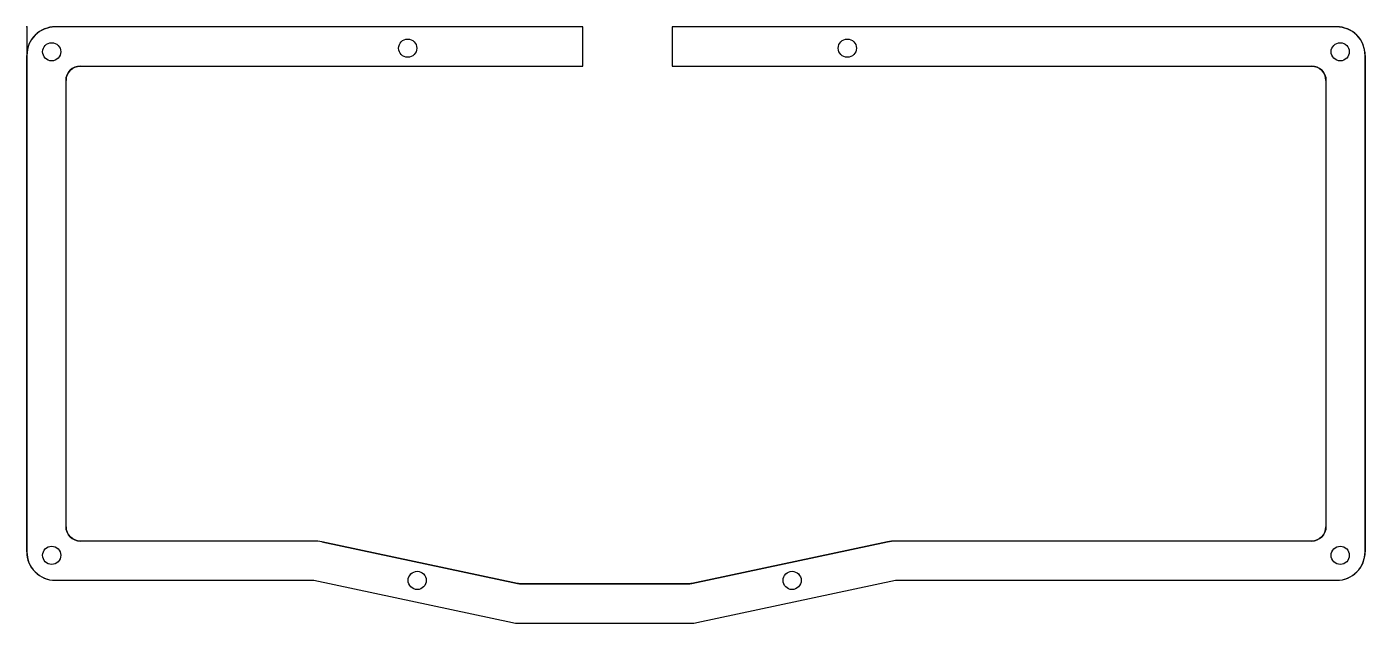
# Model space of a CAD drawing. Header units: millimetres. Extents: x -411 to -36, y -82 to 85.
import ezdxf

# ---------------------------------------------------------------- set-up
doc = ezdxf.new("R2010")
doc.units = ezdxf.units.MM
doc.layers.get('0').update_dxf_attribs({"linetype": 'CONTINUOUS'})

msp = doc.modelspace()

# ---------------------------------------------------------------- linework, layer by layer
for p, q in [((-411.44, 85.43), (-411.44, 77.43)), ((-411.44, -61.57, 3.02), (-411.44, 77.43, 3.02)), ((-36.44, 77.43, 3.02), (-36.44, -61.57, 3.02)), ((-400.44, -54.57, 3.02), (-400.44, 70.43, 3.02)), ((-47.44, 70.43, 3.02), (-47.44, -54.57, 3.02)), ((-328.74, -58.81, 3.02), (-329.87, -58.57, 3.02)), ((-328.74, -58.81, 3.02), (-273.98, -70.45, 3.02)), ((-225.06, -70.45, 3.02), (-170.31, -58.81, 3.02)), ((-170.31, -58.81, 3.02), (-169.18, -58.57, 3.02)), ((-403.44, -69.57, 3.02), (-331.02, -69.57, 3.02)), ((-331.02, -69.57, 3.02), (-275.35, -81.41, 3.02)), ((-272.74, -70.58, 3.02), (-226.31, -70.58, 3.02)), ((-223.7, -81.41, 3.02), (-168.02, -69.57, 3.02)), ((-273.68, -81.58, 3.02), (-225.36, -81.58, 3.02))]:
    msp.add_line(p, q)
msp.add_lwpolyline([(-36.44, 77.43, 0.414214), (-44.44, 85.43), (-230.62, 85.43), (-230.62, 74.43), (-51.44, 74.43, -0.414214), (-47.44, 70.43), (-47.44, -54.57, -0.414214), (-51.44, -58.57), (-169.18, -58.57), (-170.31, -58.81), (-225.06, -70.45, -0.052408), (-226.31, -70.58), (-272.74, -70.58, -0.052408), (-273.98, -70.45), (-328.74, -58.81), (-329.87, -58.57), (-396.44, -58.57, -0.414214), (-400.44, -54.57), (-400.44, 70.43, -0.414214), (-396.44, 74.43), (-255.62, 74.43), (-255.62, 85.43), (-403.44, 85.43, 0.414214), (-411.44, 77.43), (-411.44, -61.57, 0.414214), (-403.44, -69.57), (-331.02, -69.57), (-275.35, -81.41, 0.052408), (-273.68, -81.58), (-225.36, -81.58, 0.052408), (-223.7, -81.41), (-168.02, -69.57), (-44.44, -69.57, 0.414214), (-36.44, -61.57)], format="xyb", close=True)
for centre in [(-404.44, 78.43), (-404.44, 78.43, 3.02), (-304.7, 79.43), (-304.7, 79.43, 3.02), (-181.54, 79.43, 3.02), (-181.54, 79.43), (-43.44, 78.43, 3.02), (-43.44, 78.43), (-404.44, -62.57, 3.02), (-404.44, -62.57), (-43.44, -62.57, 3.02), (-43.44, -62.57), (-302.04, -69.6), (-302.04, -69.6, 3.02), (-197.01, -69.6), (-197.01, -69.6, 3.02)]:
    msp.add_circle(centre, 2.55)
for centre, radius, start, end in [((-403.44, 77.43, 3.02), 8, 90, 180), ((-44.44, 77.43, 3.02), 8, 0, 90), ((-396.44, 70.43, 3.02), 4, 90, 180), ((-51.44, 70.43, 3.02), 4, 0, 90), ((-396.44, -54.57, 3.02), 4, 180, 270), ((-51.44, -54.57, 3.02), 4, 270, 360), ((-403.44, -61.57, 3.02), 8, 180, 270), ((-44.44, -61.57, 3.02), 8, -90, 0), ((-272.74, -64.58, 3.02), 6, 258, 270), ((-226.31, -64.58, 3.02), 6, 270, 282), ((-273.68, -73.58, 3.02), 8, 258, 270), ((-225.36, -73.58, 3.02), 8, 270, 282)]:
    msp.add_arc(centre, radius, start, end)
for p in [(-411.44, 85.43, 3.02), (-411.44, 85.43)]:
    msp.add_point(p)

doc.saveas('drawing.dxf')
